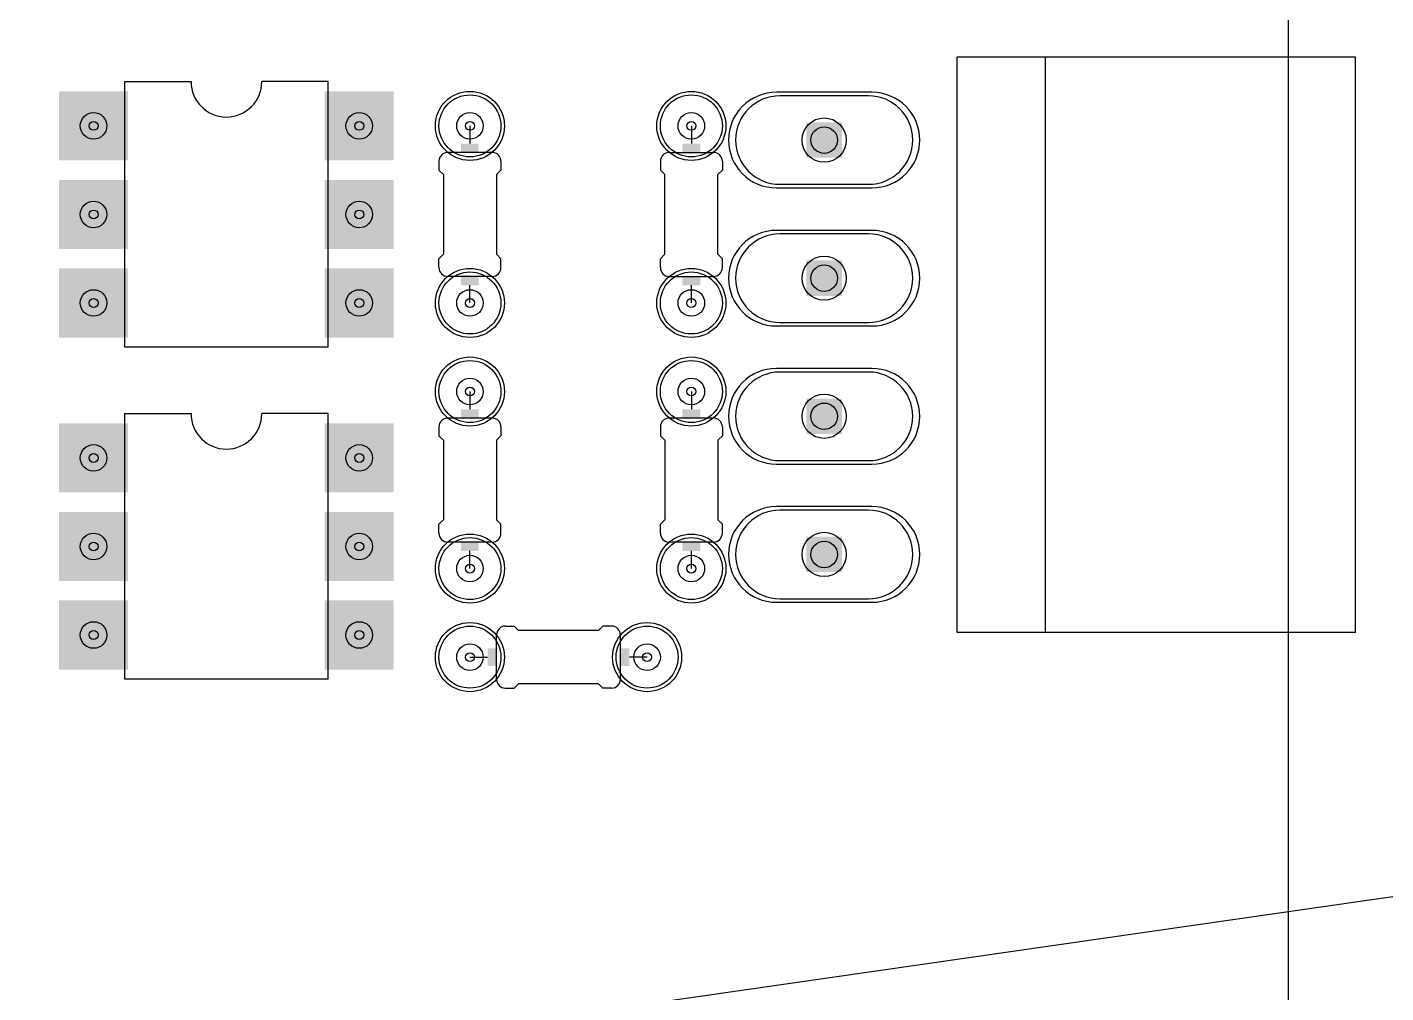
# Model space of a CAD drawing. Extents: x -71 to 251, y 10 to 132.
# Drawn here: x 90.17 to 129.14, y 55.78 to 83.48 of the extents above; entities that cross this region are included whole.
import ezdxf

# ---------------------------------------------------------------- set-up
doc = ezdxf.new("R2010")
doc.units = 0
doc.header["$MEASUREMENT"] = 0
doc.layers.get('0').update_dxf_attribs({"linetype": 'CONTINUOUS'})
for name, color, linetype in [('17', 82, 'CONTINUOUS'), ('20', 7, 'CONTINUOUS'), ('21', 253, 'CONTINUOUS'), ('29', 253, 'CONTINUOUS'), ('44', 253, 'CONTINUOUS'), ('51', 253, 'CONTINUOUS')]:
    doc.layers.add(name, color=color, linetype=linetype)

# ---------------------------------------------------------------- blocks, each defined once
blk = doc.blocks.new('RECT')
blk.add_solid([(-0.5, -0.5), (0.5, -0.5), (-0.5, 0.5), (0.5, 0.5)])
blk = doc.blocks.new('LONGP100')
blk.add_lwpolyline([(-0.5, -0.5), (0.5, -0.5, 1), (0.5, 0.5), (-0.5, 0.5, 1)], format="xyb", close=True)
blk = doc.blocks.new('ROUNDP')
blk.add_circle((0, 0), 0.5)
blk = doc.blocks.new('SQUAREP')
blk.add_solid([(-0.5, -0.5), (0.5, -0.5), (-0.5, 0.5), (0.5, 0.5)])

msp = doc.modelspace()

# ---------------------------------------------------------------- linework, layer by layer
at = {"linetype": 'Continuous'}
msp.add_line((90.17, 52.9082), (145.9104, 60.921), dxfattribs=at)
at = {"layer": '20'}
msp.add_line((126.35, 10.1472), (126.35, 111.722), dxfattribs=at)
at = {"layer": '21'}
for p, q in [((116.84, 82.6262), (119.38, 82.6262)), ((116.84, 66.1162), (116.84, 82.6262)), ((119.38, 82.6262), (128.27, 82.6262)), ((119.38, 66.1162), (119.38, 82.6262)), ((128.27, 66.1162), (128.27, 82.6262)), ((92.964, 81.915), (92.964, 74.295)), ((92.964, 81.915), (94.869, 81.915)), ((98.806, 81.915), (96.901, 81.915)), ((98.806, 74.295), (98.806, 81.915)), ((101.981, 79.629), (101.981, 79.375)), ((103.759, 79.629), (103.759, 79.375)), ((108.331, 79.629), (108.331, 79.375)), ((110.109, 79.629), (110.109, 79.375)), ((102.108, 79.248), (101.981, 79.375)), ((102.108, 79.248), (102.108, 76.962)), ((103.632, 79.248), (103.759, 79.375)), ((103.632, 79.248), (103.632, 76.962)), ((108.458, 79.248), (108.331, 79.375)), ((108.458, 76.962), (108.458, 79.248)), ((109.982, 79.248), (110.109, 79.375)), ((109.982, 76.962), (109.982, 79.248)), ((102.108, 76.962), (101.981, 76.835)), ((101.981, 76.581), (101.981, 76.835)), ((103.632, 76.962), (103.759, 76.835)), ((103.759, 76.581), (103.759, 76.835)), ((108.458, 76.962), (108.331, 76.835)), ((108.331, 76.581), (108.331, 76.835)), ((109.982, 76.962), (110.109, 76.835)), ((110.109, 76.581), (110.109, 76.835)), ((98.806, 74.295), (92.964, 74.295)), ((92.964, 72.39), (92.964, 64.77)), ((92.964, 72.39), (94.869, 72.39)), ((98.806, 72.39), (96.901, 72.39)), ((98.806, 64.77), (98.806, 72.39)), ((101.981, 72.009), (101.981, 71.755)), ((102.108, 71.628), (101.981, 71.755)), ((103.632, 71.628), (103.759, 71.755)), ((103.759, 72.009), (103.759, 71.755)), ((108.331, 72.009), (108.331, 71.755)), ((108.458, 71.628), (108.331, 71.755)), ((109.982, 71.628), (110.109, 71.755)), ((110.109, 72.009), (110.109, 71.755)), ((102.108, 71.628), (102.108, 69.342)), ((103.632, 71.628), (103.632, 69.342)), ((108.458, 71.628), (108.458, 69.342)), ((109.982, 71.628), (109.982, 69.342)), ((102.108, 69.342), (101.981, 69.215)), ((101.981, 68.961), (101.981, 69.215)), ((103.632, 69.342), (103.759, 69.215)), ((103.759, 68.961), (103.759, 69.215)), ((108.458, 69.342), (108.331, 69.215)), ((108.331, 68.961), (108.331, 69.215)), ((109.982, 69.342), (110.109, 69.215)), ((110.109, 68.961), (110.109, 69.215)), ((103.886, 66.294), (104.14, 66.294)), ((104.267, 66.167), (104.14, 66.294)), ((106.553, 66.167), (106.68, 66.294)), ((106.934, 66.294), (106.68, 66.294)), ((106.553, 66.167), (104.267, 66.167)), ((119.38, 66.1162), (116.84, 66.1162)), ((128.27, 66.1162), (119.38, 66.1162)), ((98.806, 64.77), (92.964, 64.77)), ((103.886, 64.516), (104.14, 64.516)), ((104.267, 64.643), (104.14, 64.516)), ((106.553, 64.643), (104.267, 64.643)), ((106.553, 64.643), (106.68, 64.516)), ((106.934, 64.516), (106.68, 64.516))]:
    msp.add_line(p, q, dxfattribs=at)
for centre, radius, start, end in [((95.885, 81.915), 1.016, 180, 0), ((102.235, 79.629), 0.254, 90, 180), ((103.505, 79.629), 0.254, 0, 90), ((108.585, 79.629), 0.254, 90, 180), ((109.855, 79.629), 0.254, 0, 90), ((102.235, 76.581), 0.254, 180, 270), ((103.505, 76.581), 0.254, 270, 0), ((108.585, 76.581), 0.254, 180, 270), ((109.855, 76.581), 0.254, 270, 0), ((95.885, 72.39), 1.016, 180, 0), ((102.235, 72.009), 0.254, 90, 180), ((103.505, 72.009), 0.254, 0, 90), ((108.585, 72.009), 0.254, 90, 180), ((109.855, 72.009), 0.254, 0, 90), ((102.235, 68.961), 0.254, 180, 270), ((103.505, 68.961), 0.254, 270, 0), ((108.585, 68.961), 0.254, 180, 270), ((109.855, 68.961), 0.254, 270, 0), ((103.886, 66.04), 0.254, 90, 180), ((106.934, 66.04), 0.254, 0, 90), ((103.886, 64.77), 0.254, 180, 270), ((106.934, 64.77), 0.254, 270, 0)]:
    msp.add_arc(centre, radius, start, end, dxfattribs=at)
at = {"layer": '44'}
for centre, radius in [((92.075, 80.645), 0.127), ((99.695, 80.645), 0.127), ((102.87, 80.645), 0.127), ((109.22, 80.645), 0.127), ((113.03, 80.2386), 0.381), ((92.075, 78.105), 0.127), ((99.695, 78.105), 0.127), ((113.03, 76.2762), 0.381), ((92.075, 75.565), 0.127), ((99.695, 75.565), 0.127), ((102.87, 75.565), 0.127), ((109.22, 75.565), 0.127), ((102.87, 73.025), 0.127), ((109.22, 73.025), 0.127), ((113.03, 72.3138), 0.381), ((92.075, 71.12), 0.127), ((99.695, 71.12), 0.127), ((92.075, 68.58), 0.127), ((99.695, 68.58), 0.127), ((113.03, 68.3514), 0.381), ((102.87, 67.945), 0.127), ((109.22, 67.945), 0.127), ((92.075, 66.04), 0.127), ((99.695, 66.04), 0.127), ((102.87, 65.405), 0.127), ((107.95, 65.405), 0.127)]:
    msp.add_circle(centre, radius, dxfattribs=at)
at = {"layer": '51'}
for p, q in [((102.87, 80.645), (102.87, 80.137)), ((109.22, 80.645), (109.22, 80.137)), ((103.505, 79.883), (102.235, 79.883)), ((108.585, 79.883), (109.855, 79.883)), ((103.505, 76.327), (102.235, 76.327)), ((102.87, 75.565), (102.87, 76.073)), ((108.585, 76.327), (109.855, 76.327)), ((109.22, 75.565), (109.22, 76.073)), ((102.87, 73.025), (102.87, 72.517)), ((109.22, 73.025), (109.22, 72.517)), ((103.505, 72.263), (102.235, 72.263)), ((109.855, 72.263), (108.585, 72.263)), ((103.505, 68.707), (102.235, 68.707)), ((109.855, 68.707), (108.585, 68.707)), ((102.87, 67.945), (102.87, 68.453)), ((109.22, 67.945), (109.22, 68.453)), ((103.632, 64.77), (103.632, 66.04)), ((107.188, 64.77), (107.188, 66.04)), ((102.87, 65.405), (103.378, 65.405)), ((107.95, 65.405), (107.442, 65.405))]:
    msp.add_line(p, q, dxfattribs=at)

# ---------------------------------------------------------------- block references
at = {"layer": '17'}
for name, p, xscale, yscale, rotation in [('SQUAREP', (92.075, 80.645), 1.778, 1.778, 180), ('ROUNDP', (102.87, 80.645), 1.778, 1.778, 90), ('ROUNDP', (109.22, 80.645), 1.778, 1.778, 270), ('LONGP100', (113.03, 80.2386), 2.54, 2.54, 180), ('ROUNDP', (92.075, 80.645), 0.762, 0.762, 180), ('ROUNDP', (92.075, 80.645), 0.762, 0.762, 180), ('ROUNDP', (92.075, 80.645), 0.762, 0.762, 180), ('ROUNDP', (92.075, 80.645), 0.762, 0.762, 180), ('ROUNDP', (92.075, 80.645), 0.762, 0.762, 180), ('ROUNDP', (92.075, 80.645), 0.762, 0.762, 180), ('ROUNDP', (92.075, 80.645), 0.762, 0.762, 180), ('ROUNDP', (92.075, 80.645), 0.762, 0.762, 180), ('ROUNDP', (92.075, 80.645), 0.762, 0.762, 180), ('ROUNDP', (92.075, 80.645), 0.762, 0.762, 180), ('ROUNDP', (92.075, 80.645), 0.762, 0.762, 180), ('ROUNDP', (92.075, 80.645), 0.762, 0.762, 180), ('ROUNDP', (92.075, 80.645), 0.762, 0.762, 180), ('ROUNDP', (92.075, 80.645), 0.762, 0.762, 180), ('ROUNDP', (102.87, 80.645), 0.762, 0.762, 90), ('ROUNDP', (102.87, 80.645), 0.762, 0.762, 90), ('ROUNDP', (102.87, 80.645), 0.762, 0.762, 90), ('ROUNDP', (102.87, 80.645), 0.762, 0.762, 90), ('ROUNDP', (102.87, 80.645), 0.762, 0.762, 90), ('ROUNDP', (102.87, 80.645), 0.762, 0.762, 90), ('ROUNDP', (102.87, 80.645), 0.762, 0.762, 90), ('ROUNDP', (102.87, 80.645), 0.762, 0.762, 90), ('ROUNDP', (102.87, 80.645), 0.762, 0.762, 90), ('ROUNDP', (102.87, 80.645), 0.762, 0.762, 90), ('ROUNDP', (102.87, 80.645), 0.762, 0.762, 90), ('ROUNDP', (102.87, 80.645), 0.762, 0.762, 90), ('ROUNDP', (102.87, 80.645), 0.762, 0.762, 90), ('ROUNDP', (102.87, 80.645), 0.762, 0.762, 90), ('ROUNDP', (109.22, 80.645), 0.762, 0.762, 270), ('ROUNDP', (109.22, 80.645), 0.762, 0.762, 270), ('ROUNDP', (109.22, 80.645), 0.762, 0.762, 270), ('ROUNDP', (109.22, 80.645), 0.762, 0.762, 270), ('ROUNDP', (109.22, 80.645), 0.762, 0.762, 270), ('ROUNDP', (109.22, 80.645), 0.762, 0.762, 270), ('ROUNDP', (109.22, 80.645), 0.762, 0.762, 270), ('ROUNDP', (109.22, 80.645), 0.762, 0.762, 270), ('ROUNDP', (109.22, 80.645), 0.762, 0.762, 270), ('ROUNDP', (109.22, 80.645), 0.762, 0.762, 270), ('ROUNDP', (109.22, 80.645), 0.762, 0.762, 270), ('ROUNDP', (109.22, 80.645), 0.762, 0.762, 270), ('ROUNDP', (109.22, 80.645), 0.762, 0.762, 270), ('ROUNDP', (109.22, 80.645), 0.762, 0.762, 270), ('ROUNDP', (113.03, 80.2386), 1.27, 1.27, 180), ('ROUNDP', (113.03, 80.2386), 1.27, 1.27, 180), ('ROUNDP', (113.03, 80.2386), 1.27, 1.27, 180), ('ROUNDP', (113.03, 80.2386), 1.27, 1.27, 180), ('ROUNDP', (113.03, 80.2386), 1.27, 1.27, 180), ('ROUNDP', (113.03, 80.2386), 1.27, 1.27, 180), ('ROUNDP', (113.03, 80.2386), 1.27, 1.27, 180), ('ROUNDP', (113.03, 80.2386), 1.27, 1.27, 180), ('ROUNDP', (113.03, 80.2386), 1.27, 1.27, 180), ('ROUNDP', (113.03, 80.2386), 1.27, 1.27, 180), ('ROUNDP', (113.03, 80.2386), 1.27, 1.27, 180), ('ROUNDP', (113.03, 80.2386), 1.27, 1.27, 180), ('ROUNDP', (113.03, 80.2386), 1.27, 1.27, 180), ('ROUNDP', (113.03, 80.2386), 1.27, 1.27, 180), ('SQUAREP', (92.075, 78.105), 1.778, 1.778, 180), ('ROUNDP', (92.075, 78.105), 0.762, 0.762, 180), ('ROUNDP', (92.075, 78.105), 0.762, 0.762, 180), ('ROUNDP', (92.075, 78.105), 0.762, 0.762, 180), ('ROUNDP', (92.075, 78.105), 0.762, 0.762, 180), ('ROUNDP', (92.075, 78.105), 0.762, 0.762, 180), ('ROUNDP', (92.075, 78.105), 0.762, 0.762, 180), ('ROUNDP', (92.075, 78.105), 0.762, 0.762, 180), ('ROUNDP', (92.075, 78.105), 0.762, 0.762, 180), ('ROUNDP', (92.075, 78.105), 0.762, 0.762, 180), ('ROUNDP', (92.075, 78.105), 0.762, 0.762, 180), ('ROUNDP', (92.075, 78.105), 0.762, 0.762, 180), ('ROUNDP', (92.075, 78.105), 0.762, 0.762, 180), ('ROUNDP', (92.075, 78.105), 0.762, 0.762, 180), ('ROUNDP', (92.075, 78.105), 0.762, 0.762, 180), ('LONGP100', (113.03, 76.2762), 2.54, 2.54, 180), ('ROUNDP', (113.03, 76.2762), 1.27, 1.27, 180), ('ROUNDP', (113.03, 76.2762), 1.27, 1.27, 180), ('ROUNDP', (113.03, 76.2762), 1.27, 1.27, 180), ('ROUNDP', (113.03, 76.2762), 1.27, 1.27, 180), ('ROUNDP', (113.03, 76.2762), 1.27, 1.27, 180), ('ROUNDP', (113.03, 76.2762), 1.27, 1.27, 180), ('ROUNDP', (113.03, 76.2762), 1.27, 1.27, 180), ('ROUNDP', (113.03, 76.2762), 1.27, 1.27, 180), ('ROUNDP', (113.03, 76.2762), 1.27, 1.27, 180), ('ROUNDP', (113.03, 76.2762), 1.27, 1.27, 180), ('ROUNDP', (113.03, 76.2762), 1.27, 1.27, 180), ('ROUNDP', (113.03, 76.2762), 1.27, 1.27, 180), ('ROUNDP', (113.03, 76.2762), 1.27, 1.27, 180), ('ROUNDP', (113.03, 76.2762), 1.27, 1.27, 180), ('SQUAREP', (92.075, 75.565), 1.778, 1.778, 180), ('ROUNDP', (102.87, 75.565), 1.778, 1.778, 90), ('ROUNDP', (109.22, 75.565), 1.778, 1.778, 270), ('ROUNDP', (92.075, 75.565), 0.762, 0.762, 180), ('ROUNDP', (92.075, 75.565), 0.762, 0.762, 180), ('ROUNDP', (92.075, 75.565), 0.762, 0.762, 180), ('ROUNDP', (92.075, 75.565), 0.762, 0.762, 180), ('ROUNDP', (92.075, 75.565), 0.762, 0.762, 180), ('ROUNDP', (92.075, 75.565), 0.762, 0.762, 180), ('ROUNDP', (92.075, 75.565), 0.762, 0.762, 180), ('ROUNDP', (92.075, 75.565), 0.762, 0.762, 180), ('ROUNDP', (92.075, 75.565), 0.762, 0.762, 180), ('ROUNDP', (92.075, 75.565), 0.762, 0.762, 180), ('ROUNDP', (92.075, 75.565), 0.762, 0.762, 180), ('ROUNDP', (92.075, 75.565), 0.762, 0.762, 180), ('ROUNDP', (92.075, 75.565), 0.762, 0.762, 180), ('ROUNDP', (92.075, 75.565), 0.762, 0.762, 180), ('ROUNDP', (102.87, 75.565), 0.762, 0.762, 90), ('ROUNDP', (102.87, 75.565), 0.762, 0.762, 90), ('ROUNDP', (102.87, 75.565), 0.762, 0.762, 90), ('ROUNDP', (102.87, 75.565), 0.762, 0.762, 90), ('ROUNDP', (102.87, 75.565), 0.762, 0.762, 90), ('ROUNDP', (102.87, 75.565), 0.762, 0.762, 90), ('ROUNDP', (102.87, 75.565), 0.762, 0.762, 90), ('ROUNDP', (102.87, 75.565), 0.762, 0.762, 90), ('ROUNDP', (102.87, 75.565), 0.762, 0.762, 90), ('ROUNDP', (102.87, 75.565), 0.762, 0.762, 90), ('ROUNDP', (102.87, 75.565), 0.762, 0.762, 90), ('ROUNDP', (102.87, 75.565), 0.762, 0.762, 90), ('ROUNDP', (102.87, 75.565), 0.762, 0.762, 90), ('ROUNDP', (102.87, 75.565), 0.762, 0.762, 90), ('ROUNDP', (109.22, 75.565), 0.762, 0.762, 270), ('ROUNDP', (109.22, 75.565), 0.762, 0.762, 270), ('ROUNDP', (109.22, 75.565), 0.762, 0.762, 270), ('ROUNDP', (109.22, 75.565), 0.762, 0.762, 270), ('ROUNDP', (109.22, 75.565), 0.762, 0.762, 270), ('ROUNDP', (109.22, 75.565), 0.762, 0.762, 270), ('ROUNDP', (109.22, 75.565), 0.762, 0.762, 270), ('ROUNDP', (109.22, 75.565), 0.762, 0.762, 270), ('ROUNDP', (109.22, 75.565), 0.762, 0.762, 270), ('ROUNDP', (109.22, 75.565), 0.762, 0.762, 270), ('ROUNDP', (109.22, 75.565), 0.762, 0.762, 270), ('ROUNDP', (109.22, 75.565), 0.762, 0.762, 270), ('ROUNDP', (109.22, 75.565), 0.762, 0.762, 270), ('ROUNDP', (109.22, 75.565), 0.762, 0.762, 270), ('ROUNDP', (102.87, 73.025), 1.778, 1.778, 90), ('ROUNDP', (109.22, 73.025), 1.778, 1.778, 90), ('ROUNDP', (102.87, 73.025), 0.762, 0.762, 90), ('ROUNDP', (102.87, 73.025), 0.762, 0.762, 90), ('ROUNDP', (102.87, 73.025), 0.762, 0.762, 90), ('ROUNDP', (102.87, 73.025), 0.762, 0.762, 90), ('ROUNDP', (102.87, 73.025), 0.762, 0.762, 90), ('ROUNDP', (102.87, 73.025), 0.762, 0.762, 90), ('ROUNDP', (102.87, 73.025), 0.762, 0.762, 90), ('ROUNDP', (102.87, 73.025), 0.762, 0.762, 90), ('ROUNDP', (102.87, 73.025), 0.762, 0.762, 90), ('ROUNDP', (102.87, 73.025), 0.762, 0.762, 90), ('ROUNDP', (102.87, 73.025), 0.762, 0.762, 90), ('ROUNDP', (102.87, 73.025), 0.762, 0.762, 90), ('ROUNDP', (102.87, 73.025), 0.762, 0.762, 90), ('ROUNDP', (102.87, 73.025), 0.762, 0.762, 90), ('ROUNDP', (109.22, 73.025), 0.762, 0.762, 90), ('ROUNDP', (109.22, 73.025), 0.762, 0.762, 90), ('ROUNDP', (109.22, 73.025), 0.762, 0.762, 90), ('ROUNDP', (109.22, 73.025), 0.762, 0.762, 90), ('ROUNDP', (109.22, 73.025), 0.762, 0.762, 90), ('ROUNDP', (109.22, 73.025), 0.762, 0.762, 90), ('ROUNDP', (109.22, 73.025), 0.762, 0.762, 90), ('ROUNDP', (109.22, 73.025), 0.762, 0.762, 90), ('ROUNDP', (109.22, 73.025), 0.762, 0.762, 90), ('ROUNDP', (109.22, 73.025), 0.762, 0.762, 90), ('ROUNDP', (109.22, 73.025), 0.762, 0.762, 90), ('ROUNDP', (109.22, 73.025), 0.762, 0.762, 90), ('ROUNDP', (109.22, 73.025), 0.762, 0.762, 90), ('ROUNDP', (109.22, 73.025), 0.762, 0.762, 90), ('LONGP100', (113.03, 72.3138), 2.54, 2.54, 180), ('ROUNDP', (113.03, 72.3138), 1.27, 1.27, 180), ('ROUNDP', (113.03, 72.3138), 1.27, 1.27, 180), ('ROUNDP', (113.03, 72.3138), 1.27, 1.27, 180), ('ROUNDP', (113.03, 72.3138), 1.27, 1.27, 180), ('ROUNDP', (113.03, 72.3138), 1.27, 1.27, 180), ('ROUNDP', (113.03, 72.3138), 1.27, 1.27, 180), ('ROUNDP', (113.03, 72.3138), 1.27, 1.27, 180), ('ROUNDP', (113.03, 72.3138), 1.27, 1.27, 180), ('ROUNDP', (113.03, 72.3138), 1.27, 1.27, 180), ('ROUNDP', (113.03, 72.3138), 1.27, 1.27, 180), ('ROUNDP', (113.03, 72.3138), 1.27, 1.27, 180), ('ROUNDP', (113.03, 72.3138), 1.27, 1.27, 180), ('ROUNDP', (113.03, 72.3138), 1.27, 1.27, 180), ('ROUNDP', (113.03, 72.3138), 1.27, 1.27, 180), ('SQUAREP', (92.075, 71.12), 1.778, 1.778, 180), ('ROUNDP', (92.075, 71.12), 0.762, 0.762, 180), ('ROUNDP', (92.075, 71.12), 0.762, 0.762, 180), ('ROUNDP', (92.075, 71.12), 0.762, 0.762, 180), ('ROUNDP', (92.075, 71.12), 0.762, 0.762, 180), ('ROUNDP', (92.075, 71.12), 0.762, 0.762, 180), ('ROUNDP', (92.075, 71.12), 0.762, 0.762, 180), ('ROUNDP', (92.075, 71.12), 0.762, 0.762, 180), ('ROUNDP', (92.075, 71.12), 0.762, 0.762, 180), ('ROUNDP', (92.075, 71.12), 0.762, 0.762, 180), ('ROUNDP', (92.075, 71.12), 0.762, 0.762, 180), ('ROUNDP', (92.075, 71.12), 0.762, 0.762, 180), ('ROUNDP', (92.075, 71.12), 0.762, 0.762, 180), ('ROUNDP', (92.075, 71.12), 0.762, 0.762, 180), ('ROUNDP', (92.075, 71.12), 0.762, 0.762, 180), ('SQUAREP', (92.075, 68.58), 1.778, 1.778, 180), ('LONGP100', (113.03, 68.3514), 2.54, 2.54, 180), ('ROUNDP', (113.03, 68.3514), 1.27, 1.27, 180), ('ROUNDP', (113.03, 68.3514), 1.27, 1.27, 180), ('ROUNDP', (113.03, 68.3514), 1.27, 1.27, 180), ('ROUNDP', (113.03, 68.3514), 1.27, 1.27, 180), ('ROUNDP', (113.03, 68.3514), 1.27, 1.27, 180), ('ROUNDP', (113.03, 68.3514), 1.27, 1.27, 180), ('ROUNDP', (113.03, 68.3514), 1.27, 1.27, 180), ('ROUNDP', (113.03, 68.3514), 1.27, 1.27, 180), ('ROUNDP', (113.03, 68.3514), 1.27, 1.27, 180), ('ROUNDP', (113.03, 68.3514), 1.27, 1.27, 180), ('ROUNDP', (113.03, 68.3514), 1.27, 1.27, 180), ('ROUNDP', (113.03, 68.3514), 1.27, 1.27, 180), ('ROUNDP', (113.03, 68.3514), 1.27, 1.27, 180), ('ROUNDP', (113.03, 68.3514), 1.27, 1.27, 180), ('ROUNDP', (92.075, 68.58), 0.762, 0.762, 180), ('ROUNDP', (92.075, 68.58), 0.762, 0.762, 180), ('ROUNDP', (92.075, 68.58), 0.762, 0.762, 180), ('ROUNDP', (92.075, 68.58), 0.762, 0.762, 180), ('ROUNDP', (92.075, 68.58), 0.762, 0.762, 180), ('ROUNDP', (92.075, 68.58), 0.762, 0.762, 180), ('ROUNDP', (92.075, 68.58), 0.762, 0.762, 180), ('ROUNDP', (92.075, 68.58), 0.762, 0.762, 180), ('ROUNDP', (92.075, 68.58), 0.762, 0.762, 180), ('ROUNDP', (92.075, 68.58), 0.762, 0.762, 180), ('ROUNDP', (92.075, 68.58), 0.762, 0.762, 180), ('ROUNDP', (92.075, 68.58), 0.762, 0.762, 180), ('ROUNDP', (92.075, 68.58), 0.762, 0.762, 180), ('ROUNDP', (92.075, 68.58), 0.762, 0.762, 180), ('ROUNDP', (102.87, 67.945), 1.778, 1.778, 90), ('ROUNDP', (109.22, 67.945), 1.778, 1.778, 90), ('ROUNDP', (102.87, 67.945), 0.762, 0.762, 90), ('ROUNDP', (102.87, 67.945), 0.762, 0.762, 90), ('ROUNDP', (102.87, 67.945), 0.762, 0.762, 90), ('ROUNDP', (102.87, 67.945), 0.762, 0.762, 90), ('ROUNDP', (102.87, 67.945), 0.762, 0.762, 90), ('ROUNDP', (102.87, 67.945), 0.762, 0.762, 90), ('ROUNDP', (102.87, 67.945), 0.762, 0.762, 90), ('ROUNDP', (102.87, 67.945), 0.762, 0.762, 90), ('ROUNDP', (102.87, 67.945), 0.762, 0.762, 90), ('ROUNDP', (102.87, 67.945), 0.762, 0.762, 90), ('ROUNDP', (102.87, 67.945), 0.762, 0.762, 90), ('ROUNDP', (102.87, 67.945), 0.762, 0.762, 90), ('ROUNDP', (102.87, 67.945), 0.762, 0.762, 90), ('ROUNDP', (102.87, 67.945), 0.762, 0.762, 90), ('ROUNDP', (109.22, 67.945), 0.762, 0.762, 90), ('ROUNDP', (109.22, 67.945), 0.762, 0.762, 90), ('ROUNDP', (109.22, 67.945), 0.762, 0.762, 90), ('ROUNDP', (109.22, 67.945), 0.762, 0.762, 90), ('ROUNDP', (109.22, 67.945), 0.762, 0.762, 90), ('ROUNDP', (109.22, 67.945), 0.762, 0.762, 90), ('ROUNDP', (109.22, 67.945), 0.762, 0.762, 90), ('ROUNDP', (109.22, 67.945), 0.762, 0.762, 90), ('ROUNDP', (109.22, 67.945), 0.762, 0.762, 90), ('ROUNDP', (109.22, 67.945), 0.762, 0.762, 90), ('ROUNDP', (109.22, 67.945), 0.762, 0.762, 90), ('ROUNDP', (109.22, 67.945), 0.762, 0.762, 90), ('ROUNDP', (109.22, 67.945), 0.762, 0.762, 90), ('ROUNDP', (109.22, 67.945), 0.762, 0.762, 90), ('SQUAREP', (92.075, 66.04), 1.778, 1.778, 180), ('ROUNDP', (92.075, 66.04), 0.762, 0.762, 180), ('ROUNDP', (92.075, 66.04), 0.762, 0.762, 180), ('ROUNDP', (92.075, 66.04), 0.762, 0.762, 180), ('ROUNDP', (92.075, 66.04), 0.762, 0.762, 180), ('ROUNDP', (92.075, 66.04), 0.762, 0.762, 180), ('ROUNDP', (92.075, 66.04), 0.762, 0.762, 180), ('ROUNDP', (92.075, 66.04), 0.762, 0.762, 180), ('ROUNDP', (92.075, 66.04), 0.762, 0.762, 180), ('ROUNDP', (92.075, 66.04), 0.762, 0.762, 180), ('ROUNDP', (92.075, 66.04), 0.762, 0.762, 180), ('ROUNDP', (92.075, 66.04), 0.762, 0.762, 180), ('ROUNDP', (92.075, 66.04), 0.762, 0.762, 180), ('ROUNDP', (92.075, 66.04), 0.762, 0.762, 180), ('ROUNDP', (92.075, 66.04), 0.762, 0.762, 180)]:
    msp.add_blockref(name, p, dxfattribs=dict(at, xscale=xscale, yscale=yscale, rotation=rotation))
for name, p, xscale, yscale in [('SQUAREP', (99.695, 80.645), 1.778, 1.778), ('ROUNDP', (99.695, 80.645), 0.762, 0.762), ('ROUNDP', (99.695, 80.645), 0.762, 0.762), ('ROUNDP', (99.695, 80.645), 0.762, 0.762), ('ROUNDP', (99.695, 80.645), 0.762, 0.762), ('ROUNDP', (99.695, 80.645), 0.762, 0.762), ('ROUNDP', (99.695, 80.645), 0.762, 0.762), ('ROUNDP', (99.695, 80.645), 0.762, 0.762), ('ROUNDP', (99.695, 80.645), 0.762, 0.762), ('ROUNDP', (99.695, 80.645), 0.762, 0.762), ('ROUNDP', (99.695, 80.645), 0.762, 0.762), ('ROUNDP', (99.695, 80.645), 0.762, 0.762), ('ROUNDP', (99.695, 80.645), 0.762, 0.762), ('ROUNDP', (99.695, 80.645), 0.762, 0.762), ('ROUNDP', (99.695, 80.645), 0.762, 0.762), ('SQUAREP', (99.695, 78.105), 1.778, 1.778), ('ROUNDP', (99.695, 78.105), 0.762, 0.762), ('ROUNDP', (99.695, 78.105), 0.762, 0.762), ('ROUNDP', (99.695, 78.105), 0.762, 0.762), ('ROUNDP', (99.695, 78.105), 0.762, 0.762), ('ROUNDP', (99.695, 78.105), 0.762, 0.762), ('ROUNDP', (99.695, 78.105), 0.762, 0.762), ('ROUNDP', (99.695, 78.105), 0.762, 0.762), ('ROUNDP', (99.695, 78.105), 0.762, 0.762), ('ROUNDP', (99.695, 78.105), 0.762, 0.762), ('ROUNDP', (99.695, 78.105), 0.762, 0.762), ('ROUNDP', (99.695, 78.105), 0.762, 0.762), ('ROUNDP', (99.695, 78.105), 0.762, 0.762), ('ROUNDP', (99.695, 78.105), 0.762, 0.762), ('ROUNDP', (99.695, 78.105), 0.762, 0.762), ('SQUAREP', (99.695, 75.565), 1.778, 1.778), ('ROUNDP', (99.695, 75.565), 0.762, 0.762), ('ROUNDP', (99.695, 75.565), 0.762, 0.762), ('ROUNDP', (99.695, 75.565), 0.762, 0.762), ('ROUNDP', (99.695, 75.565), 0.762, 0.762), ('ROUNDP', (99.695, 75.565), 0.762, 0.762), ('ROUNDP', (99.695, 75.565), 0.762, 0.762), ('ROUNDP', (99.695, 75.565), 0.762, 0.762), ('ROUNDP', (99.695, 75.565), 0.762, 0.762), ('ROUNDP', (99.695, 75.565), 0.762, 0.762), ('ROUNDP', (99.695, 75.565), 0.762, 0.762), ('ROUNDP', (99.695, 75.565), 0.762, 0.762), ('ROUNDP', (99.695, 75.565), 0.762, 0.762), ('ROUNDP', (99.695, 75.565), 0.762, 0.762), ('ROUNDP', (99.695, 75.565), 0.762, 0.762), ('SQUAREP', (99.695, 71.12), 1.778, 1.778), ('ROUNDP', (99.695, 71.12), 0.762, 0.762), ('ROUNDP', (99.695, 71.12), 0.762, 0.762), ('ROUNDP', (99.695, 71.12), 0.762, 0.762), ('ROUNDP', (99.695, 71.12), 0.762, 0.762), ('ROUNDP', (99.695, 71.12), 0.762, 0.762), ('ROUNDP', (99.695, 71.12), 0.762, 0.762), ('ROUNDP', (99.695, 71.12), 0.762, 0.762), ('ROUNDP', (99.695, 71.12), 0.762, 0.762), ('ROUNDP', (99.695, 71.12), 0.762, 0.762), ('ROUNDP', (99.695, 71.12), 0.762, 0.762), ('ROUNDP', (99.695, 71.12), 0.762, 0.762), ('ROUNDP', (99.695, 71.12), 0.762, 0.762), ('ROUNDP', (99.695, 71.12), 0.762, 0.762), ('ROUNDP', (99.695, 71.12), 0.762, 0.762), ('SQUAREP', (99.695, 68.58), 1.778, 1.778), ('ROUNDP', (99.695, 68.58), 0.762, 0.762), ('ROUNDP', (99.695, 68.58), 0.762, 0.762), ('ROUNDP', (99.695, 68.58), 0.762, 0.762), ('ROUNDP', (99.695, 68.58), 0.762, 0.762), ('ROUNDP', (99.695, 68.58), 0.762, 0.762), ('ROUNDP', (99.695, 68.58), 0.762, 0.762), ('ROUNDP', (99.695, 68.58), 0.762, 0.762), ('ROUNDP', (99.695, 68.58), 0.762, 0.762), ('ROUNDP', (99.695, 68.58), 0.762, 0.762), ('ROUNDP', (99.695, 68.58), 0.762, 0.762), ('ROUNDP', (99.695, 68.58), 0.762, 0.762), ('ROUNDP', (99.695, 68.58), 0.762, 0.762), ('ROUNDP', (99.695, 68.58), 0.762, 0.762), ('ROUNDP', (99.695, 68.58), 0.762, 0.762), ('SQUAREP', (99.695, 66.04), 1.778, 1.778), ('ROUNDP', (99.695, 66.04), 0.762, 0.762), ('ROUNDP', (99.695, 66.04), 0.762, 0.762), ('ROUNDP', (99.695, 66.04), 0.762, 0.762), ('ROUNDP', (99.695, 66.04), 0.762, 0.762), ('ROUNDP', (99.695, 66.04), 0.762, 0.762), ('ROUNDP', (99.695, 66.04), 0.762, 0.762), ('ROUNDP', (99.695, 66.04), 0.762, 0.762), ('ROUNDP', (99.695, 66.04), 0.762, 0.762), ('ROUNDP', (99.695, 66.04), 0.762, 0.762), ('ROUNDP', (99.695, 66.04), 0.762, 0.762), ('ROUNDP', (99.695, 66.04), 0.762, 0.762), ('ROUNDP', (99.695, 66.04), 0.762, 0.762), ('ROUNDP', (99.695, 66.04), 0.762, 0.762), ('ROUNDP', (99.695, 66.04), 0.762, 0.762), ('ROUNDP', (102.87, 65.405), 1.778, 1.778), ('ROUNDP', (107.95, 65.405), 1.778, 1.778), ('ROUNDP', (102.87, 65.405), 0.762, 0.762), ('ROUNDP', (102.87, 65.405), 0.762, 0.762), ('ROUNDP', (102.87, 65.405), 0.762, 0.762), ('ROUNDP', (102.87, 65.405), 0.762, 0.762), ('ROUNDP', (102.87, 65.405), 0.762, 0.762), ('ROUNDP', (102.87, 65.405), 0.762, 0.762), ('ROUNDP', (102.87, 65.405), 0.762, 0.762), ('ROUNDP', (102.87, 65.405), 0.762, 0.762), ('ROUNDP', (102.87, 65.405), 0.762, 0.762), ('ROUNDP', (102.87, 65.405), 0.762, 0.762), ('ROUNDP', (102.87, 65.405), 0.762, 0.762), ('ROUNDP', (102.87, 65.405), 0.762, 0.762), ('ROUNDP', (102.87, 65.405), 0.762, 0.762), ('ROUNDP', (102.87, 65.405), 0.762, 0.762), ('ROUNDP', (107.95, 65.405), 0.762, 0.762), ('ROUNDP', (107.95, 65.405), 0.762, 0.762), ('ROUNDP', (107.95, 65.405), 0.762, 0.762), ('ROUNDP', (107.95, 65.405), 0.762, 0.762), ('ROUNDP', (107.95, 65.405), 0.762, 0.762), ('ROUNDP', (107.95, 65.405), 0.762, 0.762), ('ROUNDP', (107.95, 65.405), 0.762, 0.762), ('ROUNDP', (107.95, 65.405), 0.762, 0.762), ('ROUNDP', (107.95, 65.405), 0.762, 0.762), ('ROUNDP', (107.95, 65.405), 0.762, 0.762), ('ROUNDP', (107.95, 65.405), 0.762, 0.762), ('ROUNDP', (107.95, 65.405), 0.762, 0.762), ('ROUNDP', (107.95, 65.405), 0.762, 0.762), ('ROUNDP', (107.95, 65.405), 0.762, 0.762)]:
    msp.add_blockref(name, p, dxfattribs=dict(at, xscale=xscale, yscale=yscale))
at = {"layer": '21', "xscale": 1.016, "yscale": 1.016, "rotation": 90}
for p in [(113.03, 80.2386), (113.03, 76.2762), (113.03, 72.3138), (113.03, 68.3514)]:
    msp.add_blockref('RECT', p, dxfattribs=at)
at = {"layer": '29'}
for name, p, xscale, yscale, rotation in [('SQUAREP', (92.075, 80.645), 1.9812, 1.9812, 180), ('ROUNDP', (102.87, 80.645), 1.9812, 1.9812, 90), ('ROUNDP', (109.22, 80.645), 1.9812, 1.9812, 270), ('LONGP100', (113.03, 80.2386), 2.7432, 2.7432, 180), ('SQUAREP', (92.075, 78.105), 1.9812, 1.9812, 180), ('LONGP100', (113.03, 76.2762), 2.7432, 2.7432, 180), ('SQUAREP', (92.075, 75.565), 1.9812, 1.9812, 180), ('ROUNDP', (102.87, 75.565), 1.9812, 1.9812, 90), ('ROUNDP', (109.22, 75.565), 1.9812, 1.9812, 270), ('ROUNDP', (102.87, 73.025), 1.9812, 1.9812, 90), ('ROUNDP', (109.22, 73.025), 1.9812, 1.9812, 90), ('LONGP100', (113.03, 72.3138), 2.7432, 2.7432, 180), ('SQUAREP', (92.075, 71.12), 1.9812, 1.9812, 180), ('SQUAREP', (92.075, 68.58), 1.9812, 1.9812, 180), ('LONGP100', (113.03, 68.3514), 2.7432, 2.7432, 180), ('ROUNDP', (102.87, 67.945), 1.9812, 1.9812, 90), ('ROUNDP', (109.22, 67.945), 1.9812, 1.9812, 90), ('SQUAREP', (92.075, 66.04), 1.9812, 1.9812, 180)]:
    msp.add_blockref(name, p, dxfattribs=dict(at, xscale=xscale, yscale=yscale, rotation=rotation))
at = {"layer": '29', "xscale": 1.9812, "yscale": 1.9812}
for name, p in [('SQUAREP', (99.695, 80.645)), ('SQUAREP', (99.695, 78.105)), ('SQUAREP', (99.695, 75.565)), ('SQUAREP', (99.695, 71.12)), ('SQUAREP', (99.695, 68.58)), ('SQUAREP', (99.695, 66.04)), ('ROUNDP', (102.87, 65.405)), ('ROUNDP', (107.95, 65.405))]:
    msp.add_blockref(name, p, dxfattribs=at)
at = {"layer": '51', "xscale": 0.254, "yscale": 0.508}
for p, rotation in [((102.87, 80.01), 90), ((109.22, 80.01), 270), ((102.87, 76.2), 90), ((109.22, 76.2), 270), ((102.87, 72.39), 90), ((109.22, 72.39), 90), ((102.87, 68.58), 90), ((109.22, 68.58), 90)]:
    msp.add_blockref('RECT', p, dxfattribs=dict(at, rotation=rotation))
for p in [(103.505, 65.405), (107.315, 65.405)]:
    msp.add_blockref('RECT', p, dxfattribs=at)

doc.saveas('drawing.dxf')
